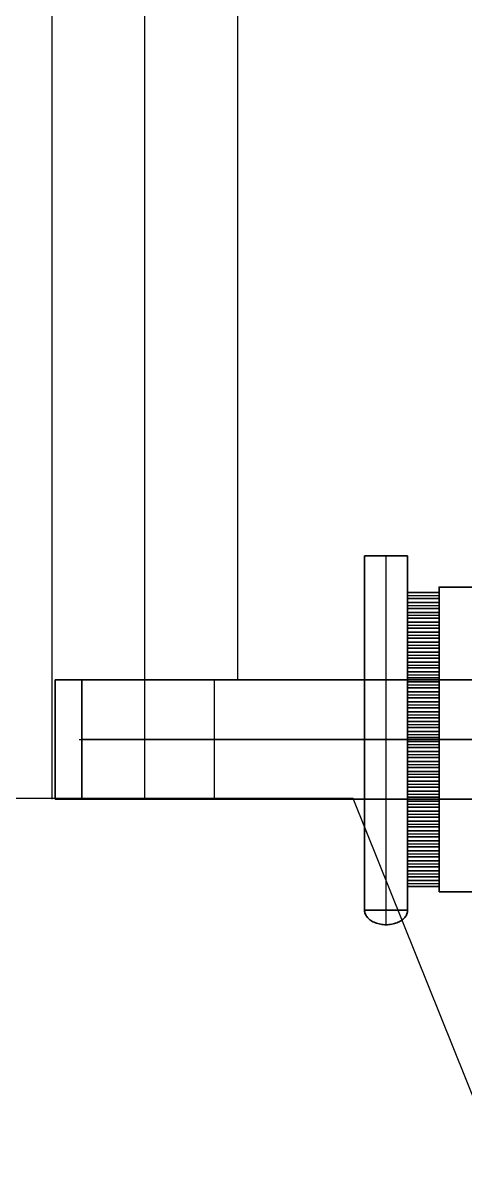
# Model space of a CAD drawing. Extents: x -170 to 1091, y -90 to 504.
# Drawn here: x 102.53 to 105.87, y 65.82 to 74.46 of the extents above; entities that cross this region are included whole.
import ezdxf

# ---------------------------------------------------------------- set-up
doc = ezdxf.new("R2010")
doc.units = 0
doc.header["$LTSCALE"] = 1000
doc.linetypes.add('CENTER', pattern=[50.8, 31.75, -6.35, 6.35, -6.35])
doc.layers.add('CENTER', color=2, linetype='CENTER')
doc.layers.add('DIM_COOR', color=3, linetype='CONTINUOUS')
doc.layers.add('EB0', color=7, linetype='CONTINUOUS', lineweight=35)

msp = doc.modelspace()

# ---------------------------------------------------------------- linework, layer by layer
at = {"layer": 'CENTER', "ltscale": 25}
msp.add_line((113.40132, 69.04999, -0.908), (102.97213, 69.05, -0.908), dxfattribs=at)
msp.add_line((113.40132, 69.04999, -0.908), (102.97213, 69.05, -0.908), dxfattribs=at)
at = {"layer": 'DIM_COOR', "color": 4, "linetype": 'Continuous'}
for p, q in [((105.02156, 68.60446), (86.65156, 68.60446)), ((108.99996, 58.7), (105.02156, 68.60446))]:
    msp.add_line(p, q, dxfattribs=at)
at = {"layer": 'EB0', "lineweight": 25}
for p, q in [((102.7511, 68.6, -0.908), (102.75108, 103.05869, 0)), ((103.4511, 68.6, -0.908), (103.45108, 103.05869, 0)), ((104.1511, 69.5, -0.908), (104.15108, 103.05869, 0)), ((105.27044, 67.6525, -0.908), (105.27044, 70.4375, -0.908)), ((105.43294, 70.1375, -0.908), (105.67044, 70.1375, -0.908)), ((105.43294, 70.0625, -0.908), (105.67044, 70.0625, -0.908)), ((105.43294, 69.9875, -0.908), (105.67044, 69.9875, -0.908)), ((105.43294, 69.9125, -0.908), (105.67044, 69.9125, -0.908)), ((105.43294, 69.8375, -0.908), (105.67044, 69.8375, -0.908)), ((105.43294, 69.7625, -0.908), (105.67044, 69.7625, -0.908)), ((105.43294, 69.6875, -0.908), (105.67044, 69.6875, -0.908)), ((105.43294, 69.6125, -0.908), (105.67044, 69.6125, -0.908)), ((103.97544, 68.6, -0.908), (103.97544, 69.5, -0.908)), ((105.43294, 69.5375, -0.908), (105.67044, 69.5375, -0.908)), ((105.43294, 69.4625, -0.908), (105.67044, 69.4625, -0.908)), ((105.43294, 69.3875, -0.908), (105.67044, 69.3875, -0.908)), ((105.43294, 69.3125, -0.908), (105.67044, 69.3125, -0.908)), ((105.43294, 69.2375, -0.908), (105.67044, 69.2375, -0.908)), ((105.43294, 69.1625, -0.908), (105.67044, 69.1625, -0.908)), ((105.43294, 69.0875, -0.908), (105.67044, 69.0875, -0.908)), ((102.95497, 69.05, -0.908), (115.04497, 69.04999, -0.908)), ((112.84265, 69.04999, -0.908), (104.47865, 69.05, -0.908)), ((105.43294, 69.0125, -0.908), (105.67044, 69.0125, -0.908)), ((105.43294, 68.9375, -0.908), (105.67044, 68.9375, -0.908)), ((105.43294, 68.8625, -0.908), (105.67044, 68.8625, -0.908)), ((105.43294, 68.7875, -0.908), (105.67044, 68.7875, -0.908)), ((105.43294, 68.7125, -0.908), (105.67044, 68.7125, -0.908)), ((105.43294, 68.6375, -0.908), (105.67044, 68.6375, -0.908)), ((105.43294, 68.5625, -0.908), (105.67044, 68.5625, -0.908)), ((105.43294, 68.4875, -0.908), (105.67044, 68.4875, -0.908)), ((105.43294, 68.4125, -0.908), (105.67044, 68.4125, -0.908)), ((105.43294, 68.3375, -0.908), (105.67044, 68.3375, -0.908)), ((105.43294, 68.2625, -0.908), (105.67044, 68.2625, -0.908)), ((105.43294, 68.1875, -0.908), (105.67044, 68.1875, -0.908)), ((105.43294, 68.1125, -0.908), (105.67044, 68.1125, -0.908)), ((105.43294, 68.0375, -0.908), (105.67044, 68.0375, -0.908)), ((105.43294, 67.9625, -0.908), (105.67044, 67.9625, -0.908))]:
    msp.add_line(p, q, dxfattribs=at)
at = {"layer": 'EB0'}
for p, q in [((105.10794, 67.7625, -0.908), (105.10794, 70.4375, -0.908)), ((105.43294, 70.4375, -0.908), (105.10794, 70.4375, -0.908)), ((105.10794, 67.7625, -0.908), (105.10794, 70.4375, -0.908)), ((105.43294, 70.4375, -0.908), (105.10794, 70.4375, -0.908)), ((105.43294, 67.7625, -0.908), (105.43294, 70.4375, -0.908)), ((105.43294, 67.7625, -0.908), (105.43294, 70.4375, -0.908)), ((105.43294, 70.16, -0.908), (105.67044, 70.16, -0.908)), ((105.43294, 70.115, -0.908), (105.67044, 70.115, -0.908)), ((105.43294, 70.085, -0.908), (105.67044, 70.085, -0.908)), ((105.43294, 70.04, -0.908), (105.67044, 70.04, -0.908)), ((105.43294, 70.01, -0.908), (105.67044, 70.01, -0.908)), ((105.43294, 69.965, -0.908), (105.67044, 69.965, -0.908)), ((105.43294, 69.935, -0.908), (105.67044, 69.935, -0.908)), ((105.43294, 69.89, -0.908), (105.67044, 69.89, -0.908)), ((105.43294, 69.86, -0.908), (105.67044, 69.86, -0.908)), ((105.43294, 69.815, -0.908), (105.67044, 69.815, -0.908)), ((105.43294, 69.785, -0.908), (105.67044, 69.785, -0.908)), ((105.43294, 69.74, -0.908), (105.67044, 69.74, -0.908)), ((105.43294, 69.71, -0.908), (105.67044, 69.71, -0.908)), ((105.43294, 69.665, -0.908), (105.67044, 69.665, -0.908)), ((105.43294, 69.635, -0.908), (105.67044, 69.635, -0.908)), ((105.43294, 69.59, -0.908), (105.67044, 69.59, -0.908)), ((102.97544, 69.5, -0.908), (102.77544, 69.5, -0.908)), ((102.77544, 69.5, -0.908), (102.77544, 68.6, -0.908)), ((102.97544, 68.6, -0.908), (102.97544, 69.5, -0.908)), ((105.95944, 69.5, -0.908), (102.97544, 69.5, -0.908)), ((105.43294, 69.56, -0.908), (105.67044, 69.56, -0.908)), ((105.43294, 69.515, -0.908), (105.67044, 69.515, -0.908)), ((105.43294, 69.485, -0.908), (105.67044, 69.485, -0.908)), ((105.43294, 69.44, -0.908), (105.67044, 69.44, -0.908)), ((105.43294, 69.41, -0.908), (105.67044, 69.41, -0.908)), ((105.43294, 69.365, -0.908), (105.67044, 69.365, -0.908)), ((105.43294, 69.335, -0.908), (105.67044, 69.335, -0.908)), ((105.43294, 69.29, -0.908), (105.67044, 69.29, -0.908)), ((105.43294, 69.26, -0.908), (105.67044, 69.26, -0.908)), ((105.43294, 69.215, -0.908), (105.67044, 69.215, -0.908)), ((105.43294, 69.185, -0.908), (105.67044, 69.185, -0.908)), ((105.43294, 69.14, -0.908), (105.67044, 69.14, -0.908)), ((105.43294, 69.11, -0.908), (105.67044, 69.11, -0.908)), ((105.43294, 69.065, -0.908), (105.67044, 69.065, -0.908)), ((105.43294, 69.035, -0.908), (105.67044, 69.035, -0.908)), ((105.43294, 68.99, -0.908), (105.67044, 68.99, -0.908)), ((105.43294, 68.96, -0.908), (105.67044, 68.96, -0.908)), ((105.43294, 68.915, -0.908), (105.67044, 68.915, -0.908)), ((105.43294, 68.885, -0.908), (105.67044, 68.885, -0.908)), ((105.43294, 68.84, -0.908), (105.67044, 68.84, -0.908)), ((105.43294, 68.81, -0.908), (105.67044, 68.81, -0.908)), ((105.43294, 68.765, -0.908), (105.67044, 68.765, -0.908)), ((105.43294, 68.735, -0.908), (105.67044, 68.735, -0.908)), ((105.43294, 68.69, -0.908), (105.67044, 68.69, -0.908)), ((105.43294, 68.66, -0.908), (105.67044, 68.66, -0.908)), ((102.97544, 68.6, -0.908), (102.77544, 68.6, -0.908)), ((105.95944, 68.6, -0.908), (102.97544, 68.6, -0.908)), ((105.43294, 68.615, -0.908), (105.67044, 68.615, -0.908)), ((105.43294, 68.585, -0.908), (105.67044, 68.585, -0.908)), ((105.43294, 68.54, -0.908), (105.67044, 68.54, -0.908)), ((105.43294, 68.51, -0.908), (105.67044, 68.51, -0.908)), ((105.43294, 68.465, -0.908), (105.67044, 68.465, -0.908)), ((105.43294, 68.435, -0.908), (105.67044, 68.435, -0.908)), ((105.43294, 68.39, -0.908), (105.67044, 68.39, -0.908)), ((105.43294, 68.36, -0.908), (105.67044, 68.36, -0.908)), ((105.43294, 68.315, -0.908), (105.67044, 68.315, -0.908)), ((105.43294, 68.285, -0.908), (105.67044, 68.285, -0.908)), ((105.43294, 68.24, -0.908), (105.67044, 68.24, -0.908)), ((105.43294, 68.21, -0.908), (105.67044, 68.21, -0.908)), ((105.43294, 68.165, -0.908), (105.67044, 68.165, -0.908)), ((105.43294, 68.135, -0.908), (105.67044, 68.135, -0.908)), ((105.43294, 68.09, -0.908), (105.67044, 68.09, -0.908)), ((105.43294, 68.06, -0.908), (105.67044, 68.06, -0.908)), ((105.43294, 68.015, -0.908), (105.67044, 68.015, -0.908)), ((105.43294, 67.985, -0.908), (105.67044, 67.985, -0.908)), ((105.43294, 67.94, -0.908), (105.67044, 67.94, -0.908)), ((109.02044, 67.9, -0.908), (105.67044, 67.9, -0.908)), ((105.10794, 67.7625, -0.908), (105.43294, 67.7625, -0.908)), ((105.10794, 67.7625, -0.908), (105.43294, 67.7625, -0.908))]:
    msp.add_line(p, q, dxfattribs=at)
at = {"layer": 'EB0', "elevation": -0.908}
for points in [[(105.67044, 67.9), (105.67044, 70.2), (112.37044, 70.19999), (112.37044, 67.89999), (109.02044, 67.9)], [(105.10794, 67.7625), (105.10829, 67.7553), (105.10933, 67.74814), (105.11106, 67.74104), (105.11348, 67.73403), (105.11656, 67.72714), (105.12031, 67.7204), (105.1247, 67.71385), (105.12971, 67.7075), (105.13532, 67.70139), (105.14152, 67.69553), (105.14826, 67.68997), (105.15553, 67.68472), (105.16329, 67.6798), (105.17151, 67.67523), (105.18016, 67.67104), (105.18919, 67.66724), (105.19857, 67.66384), (105.20825, 67.66087), (105.2182, 67.65834), (105.22838, 67.65625), (105.23874, 67.65461), (105.24923, 67.65344), (105.25981, 67.65273), (105.27044, 67.6525), (105.28107, 67.65273), (105.29165, 67.65344), (105.30214, 67.65461), (105.3125, 67.65625), (105.32267, 67.65834), (105.33263, 67.66087), (105.34231, 67.66384), (105.35169, 67.66724), (105.36072, 67.67104), (105.36936, 67.67523), (105.37758, 67.6798), (105.38534, 67.68472), (105.39261, 67.68997), (105.39936, 67.69554), (105.40555, 67.70139), (105.41117, 67.7075), (105.41618, 67.71385), (105.42057, 67.7204), (105.42431, 67.72714), (105.4274, 67.73403), (105.42982, 67.74104), (105.43155, 67.74814), (105.43259, 67.7553), (105.43294, 67.7625)], [(105.10794, 67.7625), (105.10829, 67.7553), (105.10933, 67.74814), (105.11106, 67.74104), (105.11348, 67.73403), (105.11656, 67.72714), (105.12031, 67.7204), (105.1247, 67.71385), (105.12971, 67.7075), (105.13532, 67.70139), (105.14152, 67.69553), (105.14826, 67.68997), (105.15553, 67.68472), (105.16329, 67.6798), (105.17151, 67.67523), (105.18016, 67.67104), (105.18919, 67.66724), (105.19857, 67.66384), (105.20825, 67.66087), (105.2182, 67.65834), (105.22838, 67.65625), (105.23874, 67.65461), (105.24923, 67.65344), (105.25981, 67.65273), (105.27044, 67.6525), (105.28107, 67.65273), (105.29165, 67.65344), (105.30214, 67.65461), (105.3125, 67.65625), (105.32267, 67.65834), (105.33263, 67.66087), (105.34231, 67.66384), (105.35169, 67.66724), (105.36072, 67.67104), (105.36936, 67.67523), (105.37758, 67.6798), (105.38534, 67.68472), (105.39261, 67.68997), (105.39936, 67.69554), (105.40555, 67.70139), (105.41117, 67.7075), (105.41618, 67.71385), (105.42057, 67.7204), (105.42431, 67.72714), (105.4274, 67.73403), (105.42982, 67.74104), (105.43155, 67.74814), (105.43259, 67.7553), (105.43294, 67.7625)]]:
    msp.add_lwpolyline(points, dxfattribs=at)

doc.saveas('drawing.dxf')
